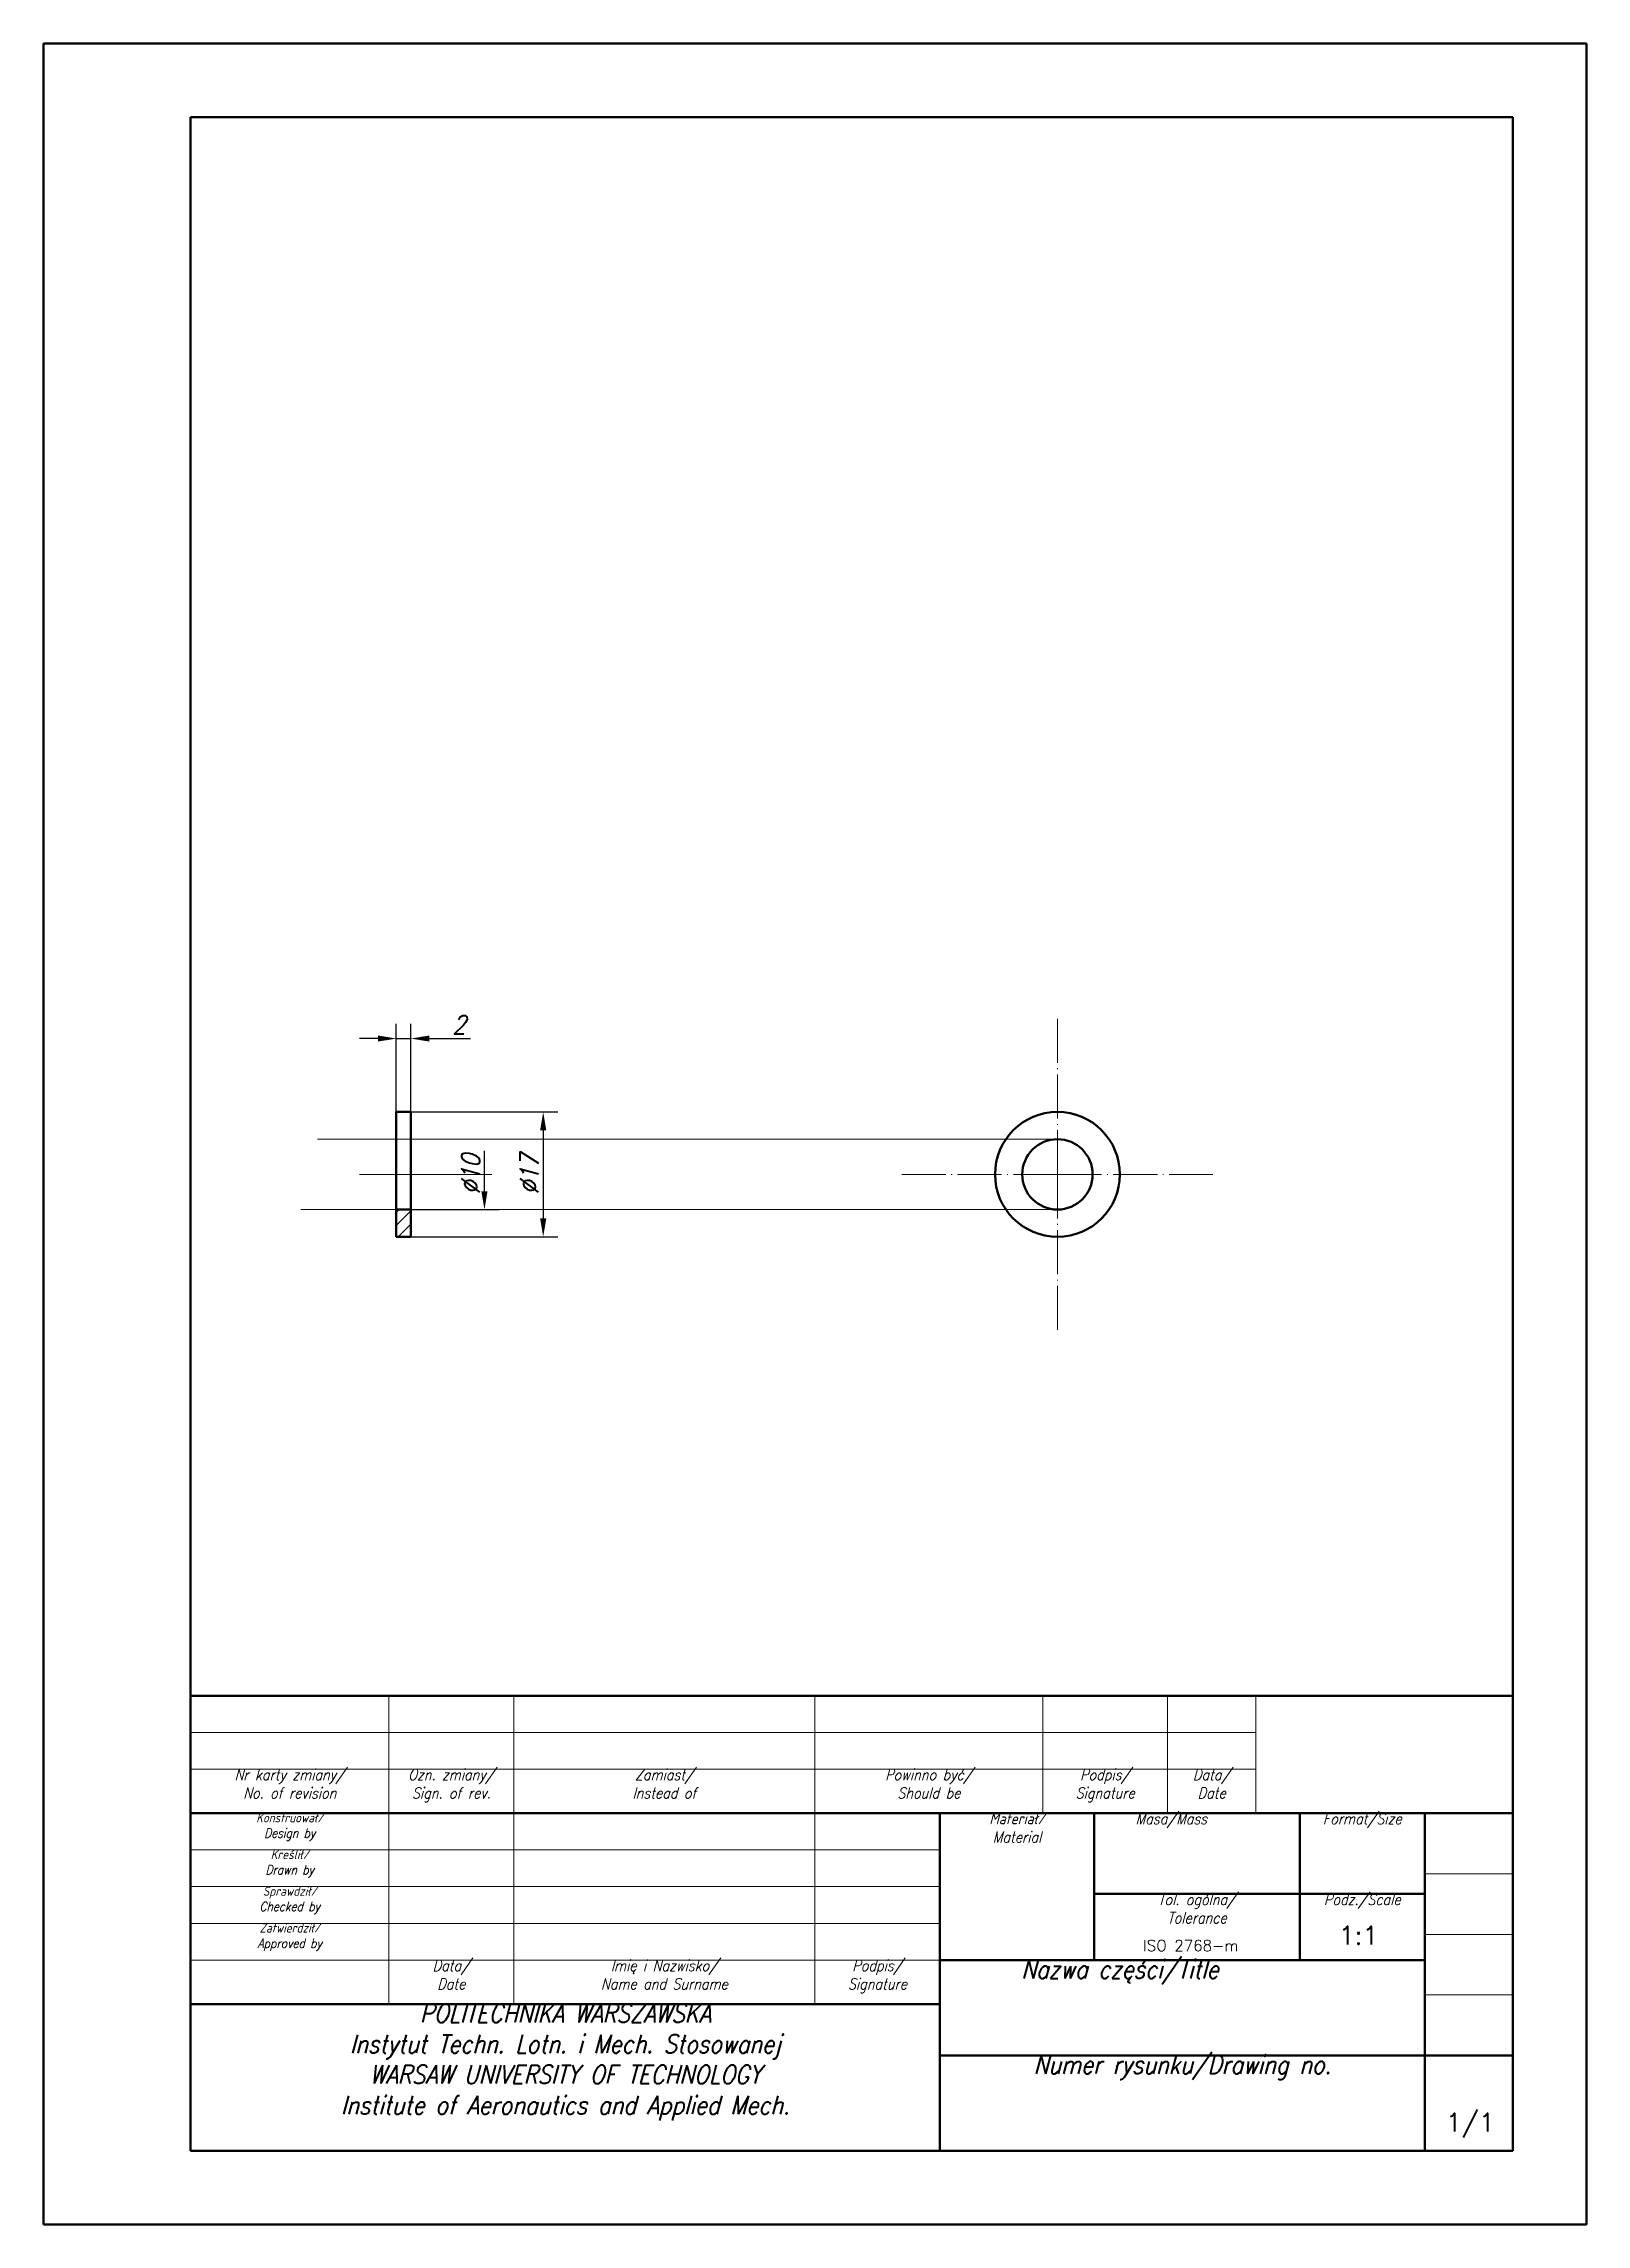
# Model space of a CAD drawing. Header units: millimetres. Extents: x 0 to 210, y 0 to 297.
import ezdxf
from ezdxf.enums import TextEntityAlignment as Align

# ---------------------------------------------------------------- set-up
doc = ezdxf.new("R2010")
doc.units = ezdxf.units.MM
doc.header["$LTSCALE"] = 0.5
doc.linetypes.add('ACAD_ISO04W050', pattern=[15, 12, -1.5, 0, -1.5])
doc.layers.get('0').update_dxf_attribs({"lineweight": 18})
for name, color, linetype, lineweight in [('1-DL. KRESKA KROPKA (CIENKA)', 1, 'ACAD_ISO04W050', 18), ('111-NAPISY', 111, 'Continuous', 18), ('140-KRESKOWANIE', 140, 'Continuous', 15), ('3-WYMIAR', 3, 'Continuous', 18), ('4-CIENKA CIĄGŁA', 4, 'Continuous', 18), ('41-GRUBA CIĄGŁA', 41, 'Continuous', 50)]:
    doc.layers.add(name, color=color, linetype=linetype, lineweight=lineweight)
doc.styles.get("Standard").update_dxf_attribs({"font": 'simplex.shx', "width": 0.85, "oblique": 15})
doc.dimstyles.new('RYS_TECHNICZNY', dxfattribs={"dimtxt": 2.5, "dimasz": 2.5, "dimexe": 2, "dimexo": 0, "dimtad": 1, "dimtxsty": 'Standard', "dimcen": -4, "dimadec": 0, "dimazin": 0, "dimtfac": 1, "dimtmove": 0, "dimatfit": 0, "dimfxl": 1, "dimarcsym": 0})

# ---------------------------------------------------------------- blocks, each defined once
blk = doc.blocks.new('A4_2016')
at = {"layer": '41-GRUBA CIĄGŁA'}
for p, q in [((200, 287), (20, 287)), ((20, 287), (20, 10)), ((200, 10), (200, 287)), ((20, 10), (200, 10))]:
    blk.add_line(p, q, dxfattribs=at)
blk.add_lwpolyline([(0, 0), (0, 297), (210, 297), (210, 0)], close=True, dxfattribs=at)
blk = doc.blocks.new('TAB_RYSUNKOWA_2016')
at = {"layer": '4-CIENKA CIĄGŁA'}
for p, q in [((-153, 20), (-153, 62)), ((-136, 20), (-136, 62)), ((-95, 20), (-95, 62)), ((-64, 46), (-64, 62)), ((-47, 46), (-47, 62)), ((-35, 46), (-35, 62)), ((-180, 57), (-35, 57)), ((-180, 52), (-35, 52)), ((-180, 41), (-78, 41)), ((-180, 36), (-78, 36)), ((-12, 37.75), (0, 37.75)), ((-180, 31), (-78, 31)), ((-12, 29.5), (0, 29.5)), ((-180, 26), (-78, 26)), ((-12, 21.25), (0, 21.25))]:
    blk.add_line(p, q, dxfattribs=at)
at = {"layer": '41-GRUBA CIĄGŁA'}
for p, q in [((-180, 62), (0, 62)), ((-180, 0), (-180, 62)), ((-180, 46), (0, 46)), ((-78, 0), (-78, 46)), ((-57, 26), (-57, 46)), ((-29, 26), (-29, 46)), ((-12, 26), (-12, 46)), ((-57, 35), (-12, 35)), ((-78, 26), (-12, 26)), ((-12, 26), (-12, 0)), ((-180, 20), (-78, 20)), ((-78, 13), (-12, 13)), ((-12, 13), (0, 13))]:
    blk.add_line(p, q, dxfattribs=at)
at = {"layer": '111-NAPISY', "attachment_point": 1}
for s, width, heights, insert, char_height in [('\\pxb0.33333,qc;Nr karty zmiany/\\P\\pb0.25;No. of revision', 27, [7.24], (-180, 52), 1.5), ('\\pxb0.33333,qc;Ozn. zmiany/\\P\\pb0.33333;Sign. of rev.', 17, [6], (-153, 52), 1.5), ('\\pxb0.33333,qc;Zamiast/\\PInstead of', 41, [6], (-136, 52), 1.5), ('\\pxb0.33333,qc;Powinno być/\\PShould be', 31, [6], (-95, 52), 1.5), ('\\pxb0.33333,qc;Podpis/\\PSignature', 17, [6], (-64, 52), 1.5), ('\\pxb0.33333,qc;Data/\\PDate', 12, [6], (-47, 52), 1.5), ('\\pxb0.25,qc;Konstruował/\\PDesign by', 27, [5], (-180, 46), 1.25), ('\\pxb0.332,qc;Materiał/\\PMaterial', 21, [6], (-78, 46), 1.5), ('\\pxb0.332,qc;Masa/Mass', 21, [2.51], (-57, 46), 1.5), ('\\pxb0.332,qc;Format/Size', 17, [2.51], (-29, 46), 1.5), ('\\pxb0.25333,qc;{\\H0.83333x;Kreślił/\\PDrawn by}', 27, [5], (-180, 41), 1.5), ('\\pxb0.25,qc;Sprawdził/\\PChecked by', 27, [5], (-180, 36), 1.25), ('\\pxb0.332,qc;Tol. ogólna/\\PTolerance', 28, [5.65], (-57, 35), 1.5), ('\\pxb0.332,qc;Podz./Scale', 17, [2.51], (-29, 35), 1.5), ('\\pxb0.25333,qc;Zatwierdził/\\PApproved by', 27, [5], (-180, 31), 1.25), ('\\pxb0.33333,qc;Data/\\PDate', 17, [6], (-153, 26), 1.5), ('\\pxb0.33333,qc;Imię i Nazwisko/\\PName and Surname', 41, [6], (-136, 26), 1.5), ('\\pxb0.33333,qc;Podpis/\\PSignature', 17, [6], (-95, 26), 1.5), ('\\pxb0.332,qc;Nazwa części/Title', 49, [3.53], (-78, 26), 2.5), ('\\pxb0.332,qc;POLITECHNIKA WARSZAWSKA\\PInstytut Techn. Lotn. i Mech. Stosowanej\\PWARSAW UNIVERSITY OF TECHNOLOGY\\PInstitute of Aeronautics and Applied Mech.', 102, [20], (-180, 20), 2.5), ('\\pxb0.332,qc;Numer rysunku/Drawing no.', 66, [3.53], (-78, 13), 2.5)]:
    blk.add_mtext_dynamic_manual_height_columns(s, width=width, gutter_width=7.5, heights=heights, dxfattribs=dict(at, insert=insert, char_height=char_height))
at = {"layer": '111-NAPISY'}
for tag, p, height in [('DATA', (-146.9, 42.66), 1.25), ('KONSTRUKTOR', (-134.7, 42.58), 1.25), ('DATA', (-147.12, 37.94), 1.25), ('KRESLIL', (-134.74, 37.66), 1.25), ('MASA', (-47.77, 38.03), 2.5), ('A', (-23.26, 38.03), 2.5), ('MAT', (-70.49, 33.85), 2.5), ('DATA', (-147.26, 32.91), 1.25), ('SPRAWDZIL', (-134.97, 32.53), 1.25), ('X:X', (-23.7, 28.11), 2.5), ('DATA', (-147.35, 28.11), 1.25), ('ZATWIERDZIL', (-134.78, 27.73), 1.25), ('TOLERANCJA', (-50.34, 27.22), 1.5), ('NR_RYSUNKU', (-57.61, 3.39), 2.5), ('X/X', (-9.13, 2.65), 2.5)]:
    blk.add_attdef(tag, p, '', height=height, dxfattribs=at)
blk.add_attdef('NAZWA_CZESCI', text='', height=2.5, dxfattribs=at).set_placement((-59.19, 18.76), align=Align.TOP_LEFT)
blk = doc.blocks.new('*D27')
at = {"layer": '3-WYMIAR', "color": 0, "lineweight": -2, "transparency": 16777216}
for p, q in [((48, 151.47), (48, 163.47)), ((50, 151.47), (50, 163.47)), ((45.5, 161.47), (43, 161.47)), ((48, 161.47), (50, 161.47)), ((52.5, 161.47), (58.11, 161.47))]:
    blk.add_line(p, q, dxfattribs=at)
at = {"layer": '3-WYMIAR', "color": 0, "transparency": 16777216}
for points in [[(45.5, 161.89), (45.5, 161.06), (48, 161.47)], [(52.5, 161.89), (52.5, 161.06), (50, 161.47)]]:
    blk.add_solid(points, dxfattribs=at)
at = {"layer": 'Defpoints', "color": 0, "transparency": 16777216}
for p in [(50, 161.47), (48, 151.47), (50, 151.47)]:
    blk.add_point(p, dxfattribs=at)
at = {"layer": '3-WYMIAR', "color": 0, "transparency": 16777216, "insert": (56.55, 163.35), "char_height": 2.5, "attachment_point": 5}
blk.add_mtext('2', dxfattribs=at)
blk = doc.blocks.new('*D28')
at = {"layer": '3-WYMIAR', "color": 0, "lineweight": -2, "transparency": 16777216}
for p, q in [((50, 151.47), (70, 151.47)), ((68, 148.97), (68, 136.97)), ((50, 134.47), (70, 134.47))]:
    blk.add_line(p, q, dxfattribs=at)
at = {"layer": '3-WYMIAR', "color": 0, "transparency": 16777216}
for points in [[(67.58, 148.97), (68.42, 148.97), (68, 151.47)], [(67.58, 136.97), (68.42, 136.97), (68, 134.47)]]:
    blk.add_solid(points, dxfattribs=at)
at = {"layer": 'Defpoints', "color": 0, "transparency": 16777216}
for p in [(50, 151.47), (50, 134.47), (68, 134.47)]:
    blk.add_point(p, dxfattribs=at)
at = {"layer": '3-WYMIAR', "color": 0, "transparency": 16777216, "insert": (66.13, 142.97), "char_height": 2.5, "attachment_point": 5, "rotation": 90}
blk.add_mtext('%%c17', dxfattribs=at)
blk = doc.blocks.new('*D29')
at = {"layer": '3-WYMIAR', "color": 0, "lineweight": -2, "transparency": 16777216}
for p, q in [((60, 140.68), (60, 146.2)), ((50, 138.18), (62, 138.18))]:
    blk.add_line(p, q, dxfattribs=at)
at = {"layer": '3-WYMIAR', "color": 0, "transparency": 16777216}
blk.add_solid([(59.58, 140.68), (60.42, 140.68), (60, 138.18)], dxfattribs=at)
at = {"layer": 'Defpoints', "color": 0, "transparency": 16777216}
for p in [(50, 147.76), (60, 147.76), (50, 138.18)]:
    blk.add_point(p, dxfattribs=at)
at = {"layer": '3-WYMIAR', "color": 0, "transparency": 16777216, "insert": (58.13, 142.97), "char_height": 2.5, "attachment_point": 5, "rotation": 90}
blk.add_mtext('%%c10', dxfattribs=at)

msp = doc.modelspace()

# ---------------------------------------------------------------- hatches: boundary and pattern name
at = {"layer": '140-KRESKOWANIE'}
h = msp.add_hatch(dxfattribs=at)
h.set_pattern_fill('ANSI31', color=256, scale=0.4)
h.paths.add_polyline_path([(50.001, 138.183), (48.001, 138.183), (48.001, 134.473), (50.001, 134.473)])

# ---------------------------------------------------------------- linework, layer by layer
for p, q in [((50.001, 151.473), (60.001, 151.473)), ((60.001, 151.473), (68.001, 151.473)), ((138.001, 147.763), (37.274, 147.763)), ((19.996, 71.973), (19.996, 142.973)), ((48.001, 142.973), (43.001, 142.973)), ((51.001, 142.973), (46.001, 142.973)), ((46.001, 142.973), (61.001, 142.973)), ((48.001, 142.973), (59.001, 142.973)), ((138.001, 138.183), (34.992, 138.183))]:
    msp.add_line(p, q)
at = {"layer": '1-DL. KRESKA KROPKA (CIENKA)'}
for p, q in [((138.001, 142.973), (138.001, 164.143)), ((43.001, 142.973), (55.001, 142.973)), ((138.001, 142.973), (116.831, 142.973)), ((138.001, 142.973), (138.001, 121.803)), ((138.001, 142.973), (159.171, 142.973))]:
    msp.add_line(p, q, dxfattribs=at)
at = {"layer": '3-WYMIAR'}
for q in [(48.001, 161.473), (50.001, 151.473)]:
    msp.add_line((48.001, 151.473), q, dxfattribs=at)
at = {"layer": '41-GRUBA CIĄGŁA'}
for p, q in [((48.001, 142.973), (48.001, 151.473)), ((48.001, 151.473), (50.001, 151.473)), ((50.001, 151.473), (50.001, 134.473)), ((48.001, 134.473), (48.001, 142.973)), ((48.001, 138.183), (50.001, 138.183)), ((50.001, 134.473), (48.001, 134.473))]:
    msp.add_line(p, q, dxfattribs=at)
for radius in [8.5, 4.79]:
    msp.add_circle((138.001, 142.973), radius, dxfattribs=at)

# ---------------------------------------------------------------- block references
msp.add_blockref('A4_2016', (-0.004, -0.027))
msp.add_blockref('TAB_RYSUNKOWA_2016', (199.996, 9.973)).add_auto_attribs({'X:X': '1:1', 'TOLERANCJA': 'ISO 2768-m', 'X/X': '1/1'})

# ---------------------------------------------------------------- dimensions: what is measured, and where the dimension line sits
at = {"layer": '3-WYMIAR'}
dim = msp.add_linear_dim(base=(50.001, 161.473), p1=(48.001, 151.473), p2=(50.001, 151.473), dimstyle='RYS_TECHNICZNY', dxfattribs=at)
dim.commit()
dim.dimension.update_dxf_attribs({"geometry": '*D27', "text_midpoint": (56.555, 163.348)})
for base, p1, p2, override, picture, middle in [((68.001, 134.473), (50.001, 151.473), (50.001, 134.473), {"dimpost": '%%c<>'}, '*D28', (66.126, 142.973)), ((60.001, 147.763), (50.001, 138.183), (50.001, 147.763), {"dimdec": 0, "dimpost": '%%c<>', "dimse2": 1, "dimsd2": 1}, '*D29', (58.126, 142.973))]:
    dim = msp.add_linear_dim(base=base, p1=p1, p2=p2, angle=90, dimstyle='RYS_TECHNICZNY', override=override, dxfattribs=at)
    dim.commit()
    dim.dimension.update_dxf_attribs({"geometry": picture, "text_midpoint": middle})

doc.saveas('drawing.dxf')
